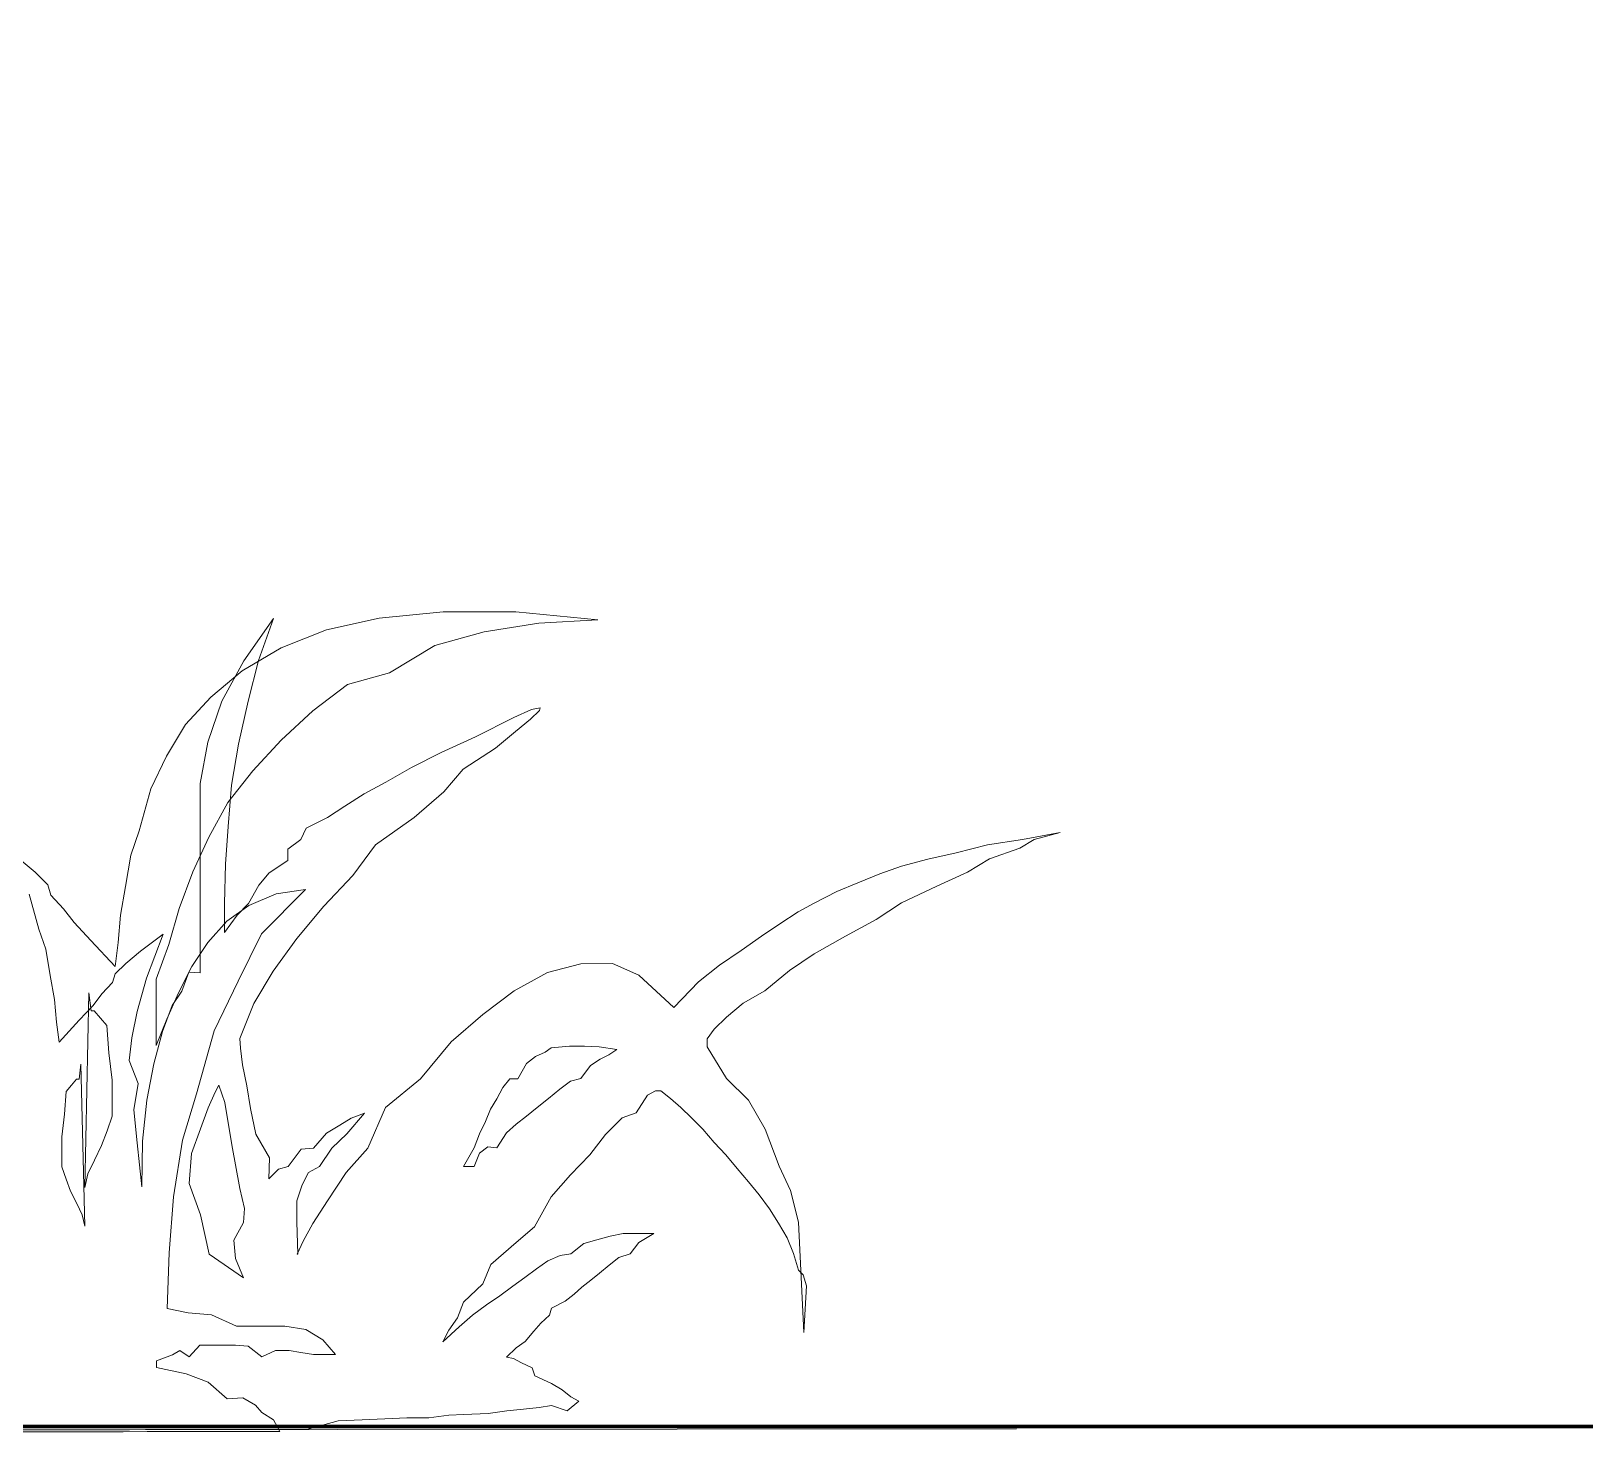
# Model space of a CAD drawing. Header units: inches. Extents: x 140 to 978, y -82 to 38.
# Drawn here: x 731.431 to 732.019, y -46.779 to -46.251 of the extents above; entities that cross this region are included whole.
import ezdxf

# ---------------------------------------------------------------- set-up
doc = ezdxf.new("R2010")
doc.units = ezdxf.units.IN
doc.header["$MEASUREMENT"] = 0
doc.layers.add('UNSAAC-AREA VERDE', color=94, linetype='Continuous', lineweight=0)
doc.layers.add('UNSAAC-VARIOS', color=30, linetype='Continuous', lineweight=0)

# ---------------------------------------------------------------- blocks, each defined once
blk = doc.blocks.new('unsaac area verde 2')
at = {"layer": 'UNSAAC-AREA VERDE'}
for p, q in [((1477.2247, 42.2612), (1477.1628, 42.2549)), ((1477.2247, 42.2612), (1477.1628, 42.2549)), ((1477.2795, 42.2612), (1477.2247, 42.2612)), ((1477.2795, 42.2612), (1477.2247, 42.2612)), ((1477.3278, 42.2565), (1477.2795, 42.2612)), ((1477.3278, 42.2565), (1477.2795, 42.2612)), ((1477.1628, 42.2549), (1477.2073, 42.2525)), ((1477.1628, 42.2549), (1477.2073, 42.2525)), ((1477.2073, 42.2525), (1477.2486, 42.2461)), ((1477.2073, 42.2525), (1477.2486, 42.2461)), ((1477.3676, 42.2477), (1477.3278, 42.2565)), ((1477.3676, 42.2477), (1477.3278, 42.2565)), ((1477.4017, 42.2342), (1477.3676, 42.2477)), ((1477.4017, 42.2342), (1477.3676, 42.2477)), ((1477.4187, 42.2245), (1477.4074, 42.2562)), ((1477.4074, 42.2562), (1477.4299, 42.2244)), ((1477.4187, 42.2245), (1477.4074, 42.2562)), ((1477.4074, 42.2562), (1477.4299, 42.2244)), ((1477.2486, 42.2461), (1477.2859, 42.2358)), ((1477.2486, 42.2461), (1477.2859, 42.2358)), ((1477.2859, 42.2358), (1477.32, 42.2152)), ((1477.2859, 42.2358), (1477.32, 42.2152)), ((1477.431, 42.2168), (1477.4017, 42.2342)), ((1477.431, 42.2168), (1477.4017, 42.2342)), ((1477.4267, 42.194), (1477.4187, 42.2245)), ((1477.4267, 42.194), (1477.4187, 42.2245)), ((1477.4299, 42.2244), (1477.4465, 42.194)), ((1477.4299, 42.2244), (1477.4465, 42.194)), ((1477.32, 42.2152), (1477.3517, 42.2064)), ((1477.32, 42.2152), (1477.3517, 42.2064)), ((1477.4548, 42.197), (1477.431, 42.2168)), ((1477.4548, 42.197), (1477.431, 42.2168)), ((1477.3517, 42.2064), (1477.3779, 42.1866)), ((1477.3517, 42.2064), (1477.3779, 42.1866)), ((1477.207, 42.1867), (1477.2064, 42.1887)), ((1477.2064, 42.1887), (1477.2129, 42.1874)), ((1477.207, 42.1867), (1477.2064, 42.1887)), ((1477.2064, 42.1887), (1477.2129, 42.1874)), ((1477.2129, 42.1874), (1477.2262, 42.1814)), ((1477.2129, 42.1874), (1477.2262, 42.1814)), ((1477.4339, 42.1616), (1477.4267, 42.194)), ((1477.4339, 42.1616), (1477.4267, 42.194)), ((1477.4465, 42.194), (1477.4571, 42.1629)), ((1477.4465, 42.194), (1477.4571, 42.1629)), ((1477.4739, 42.1763), (1477.4548, 42.197)), ((1477.4739, 42.1763), (1477.4548, 42.197)), ((1477.2136, 42.1801), (1477.207, 42.1867)), ((1477.2136, 42.1801), (1477.207, 42.1867)), ((1477.2249, 42.1709), (1477.2136, 42.1801)), ((1477.2249, 42.1709), (1477.2136, 42.1801)), ((1477.2262, 42.1814), (1477.2553, 42.1669)), ((1477.2262, 42.1814), (1477.2553, 42.1669)), ((1477.3779, 42.1866), (1477.4017, 42.1645)), ((1477.3779, 42.1866), (1477.4017, 42.1645)), ((1477.4883, 42.1525), (1477.4739, 42.1763)), ((1477.4883, 42.1525), (1477.4739, 42.1763)), ((1477.2401, 42.1583), (1477.2249, 42.1709)), ((1477.2401, 42.1583), (1477.2249, 42.1709)), ((1477.2553, 42.1669), (1477.2811, 42.155)), ((1477.2553, 42.1669), (1477.2811, 42.155)), ((1477.4017, 42.1645), (1477.4232, 42.1414)), ((1477.4017, 42.1645), (1477.4232, 42.1414)), ((1477.2646, 42.1425), (1477.2401, 42.1583)), ((1477.2646, 42.1425), (1477.2401, 42.1583)), ((1477.2811, 42.155), (1477.3036, 42.1437)), ((1477.2811, 42.155), (1477.3036, 42.1437)), ((1477.4392, 42.1305), (1477.4339, 42.1616)), ((1477.4392, 42.1305), (1477.4339, 42.1616)), ((1477.4571, 42.1629), (1477.463, 42.1318)), ((1477.4571, 42.1629), (1477.463, 42.1318)), ((1477.5002, 42.1279), (1477.4883, 42.1525)), ((1477.5002, 42.1279), (1477.4883, 42.1525)), ((1477.2791, 42.1253), (1477.2646, 42.1425)), ((1477.2791, 42.1253), (1477.2646, 42.1425)), ((1477.3036, 42.1437), (1477.3228, 42.1326)), ((1477.3036, 42.1437), (1477.3228, 42.1326)), ((1477.4232, 42.1414), (1477.4421, 42.1176)), ((1477.4232, 42.1414), (1477.4421, 42.1176)), ((1477.3228, 42.1326), (1477.3393, 42.1239)), ((1477.3228, 42.1326), (1477.3393, 42.1239)), ((1477.4418, 42.0995), (1477.4392, 42.1305)), ((1477.4418, 42.0995), (1477.4392, 42.1305)), ((1477.463, 42.1318), (1477.463, 42.0995)), ((1477.463, 42.1318), (1477.463, 42.0995)), ((1477.3016, 42.1061), (1477.2791, 42.1253)), ((1477.3016, 42.1061), (1477.2791, 42.1253)), ((1477.3393, 42.1239), (1477.3539, 42.1146)), ((1477.3393, 42.1239), (1477.3539, 42.1146)), ((1477.4421, 42.1176), (1477.4565, 42.0914)), ((1477.4421, 42.1176), (1477.4565, 42.0914)), ((1477.5089, 42.0961), (1477.5002, 42.1279)), ((1477.5089, 42.0961), (1477.5002, 42.1279)), ((1477.3307, 42.0855), (1477.3016, 42.1061)), ((1477.3307, 42.0855), (1477.3016, 42.1061)), ((1477.3539, 42.1146), (1477.367, 42.1061)), ((1477.3539, 42.1146), (1477.367, 42.1061)), ((1477.367, 42.1061), (1477.383, 42.0981)), ((1477.367, 42.1061), (1477.383, 42.0981)), ((1476.834, 42.0889), (1476.8142, 42.0941)), ((1476.8142, 42.0941), (1476.8426, 42.0889)), ((1476.834, 42.0889), (1476.8142, 42.0941)), ((1476.8142, 42.0941), (1476.8426, 42.0889)), ((1477.383, 42.0981), (1477.3869, 42.0896)), ((1477.383, 42.0981), (1477.3869, 42.0896)), ((1477.4438, 42.071), (1477.4418, 42.0995)), ((1477.4438, 42.071), (1477.4418, 42.0995)), ((1477.463, 42.0995), (1477.463, 42.0664)), ((1477.463, 42.0995), (1477.463, 42.0664)), ((1477.5152, 42.0779), (1477.5089, 42.0961)), ((1477.5152, 42.0779), (1477.5089, 42.0961)), ((1476.8446, 42.0823), (1476.834, 42.0889)), ((1476.8446, 42.0823), (1476.834, 42.0889)), ((1476.8426, 42.0889), (1476.8691, 42.0849)), ((1476.8426, 42.0889), (1476.8691, 42.0849)), ((1476.8677, 42.0743), (1476.8446, 42.0823)), ((1476.8677, 42.0743), (1476.8446, 42.0823)), ((1476.8691, 42.0849), (1476.8928, 42.079)), ((1476.8691, 42.0849), (1476.8928, 42.079)), ((1477.3479, 42.0624), (1477.3307, 42.0855)), ((1477.3479, 42.0624), (1477.3307, 42.0855)), ((1477.3869, 42.0896), (1477.3969, 42.0822)), ((1477.3869, 42.0896), (1477.3969, 42.0822)), ((1477.3969, 42.0822), (1477.3969, 42.0736)), ((1477.3969, 42.0822), (1477.3969, 42.0736)), ((1477.4565, 42.0914), (1477.4684, 42.0652)), ((1477.4565, 42.0914), (1477.4684, 42.0652)), ((1476.8843, 42.0644), (1476.8677, 42.0743)), ((1476.8843, 42.0644), (1476.8677, 42.0743)), ((1476.8928, 42.079), (1476.914, 42.0743)), ((1476.8928, 42.079), (1476.914, 42.0743)), ((1476.914, 42.0743), (1476.9339, 42.069)), ((1476.914, 42.0743), (1476.9339, 42.069)), ((1477.3969, 42.0736), (1477.4108, 42.0644)), ((1477.3969, 42.0736), (1477.4108, 42.0644)), ((1477.4446, 42.0412), (1477.4438, 42.071)), ((1477.4446, 42.0412), (1477.4438, 42.071)), ((1477.5192, 42.0541), (1477.5152, 42.0779)), ((1477.5192, 42.0541), (1477.5152, 42.0779)), ((1477.601, 42.0763), (1477.5875, 42.0652)), ((1477.601, 42.0763), (1477.5875, 42.0652)), ((1476.9074, 42.0538), (1476.8843, 42.0644)), ((1476.9074, 42.0538), (1476.8843, 42.0644)), ((1476.9339, 42.069), (1476.9504, 42.0631)), ((1476.9339, 42.069), (1476.9504, 42.0631)), ((1476.9504, 42.0631), (1476.9669, 42.0565)), ((1476.9504, 42.0631), (1476.9669, 42.0565)), ((1477.3697, 42.0392), (1477.3479, 42.0624)), ((1477.3697, 42.0392), (1477.3479, 42.0624)), ((1477.4108, 42.0644), (1477.4187, 42.0551)), ((1477.4108, 42.0644), (1477.4187, 42.0551)), ((1477.463, 42.0664), (1477.463, 42.032)), ((1477.463, 42.0664), (1477.463, 42.032)), ((1477.4684, 42.0652), (1477.4787, 42.0375)), ((1477.4684, 42.0652), (1477.4787, 42.0375)), ((1477.5875, 42.0652), (1477.5779, 42.0556)), ((1477.5875, 42.0652), (1477.5779, 42.0556)), ((1476.9339, 42.0412), (1476.9074, 42.0538)), ((1476.9339, 42.0412), (1476.9074, 42.0538)), ((1476.9669, 42.0565), (1476.9827, 42.0498)), ((1476.9669, 42.0565), (1476.9827, 42.0498)), ((1476.9827, 42.0498), (1477, 42.0412)), ((1476.9827, 42.0498), (1477, 42.0412)), ((1477.4057, 42.0485), (1477.3835, 42.0517)), ((1477.3835, 42.0517), (1477.4168, 42.0184)), ((1477.4057, 42.0485), (1477.3835, 42.0517)), ((1477.3835, 42.0517), (1477.4168, 42.0184)), ((1477.4263, 42.0398), (1477.4057, 42.0485)), ((1477.4263, 42.0398), (1477.4057, 42.0485)), ((1477.4187, 42.0551), (1477.4266, 42.0412)), ((1477.4187, 42.0551), (1477.4266, 42.0412)), ((1477.5231, 42.0326), (1477.5192, 42.0541)), ((1477.5231, 42.0326), (1477.5192, 42.0541)), ((1477.5756, 42.0477), (1477.566, 42.0375)), ((1477.5756, 42.0477), (1477.566, 42.0375)), ((1477.5779, 42.0556), (1477.5756, 42.0477)), ((1477.5779, 42.0556), (1477.5756, 42.0477)), ((1477.5847, 42.022), (1477.592, 42.0485)), ((1477.5847, 42.022), (1477.592, 42.0485)), ((1476.9531, 42.0287), (1476.9339, 42.0412)), ((1476.9531, 42.0287), (1476.9339, 42.0412)), ((1477, 42.0412), (1477.0119, 42.0346)), ((1477, 42.0412), (1477.0119, 42.0346)), ((1477.0119, 42.0346), (1477.0258, 42.0254)), ((1477.0119, 42.0346), (1477.0258, 42.0254)), ((1477.3902, 42.0148), (1477.3697, 42.0392)), ((1477.3902, 42.0148), (1477.3697, 42.0392)), ((1477.4429, 42.0279), (1477.4263, 42.0398)), ((1477.4429, 42.0279), (1477.4263, 42.0398)), ((1477.4266, 42.0412), (1477.4352, 42.0326)), ((1477.4266, 42.0412), (1477.4352, 42.0326)), ((1477.4446, 42.0195), (1477.4446, 42.0412)), ((1477.4446, 42.0195), (1477.4446, 42.0412)), ((1477.4787, 42.0375), (1477.4866, 42.0105)), ((1477.4787, 42.0375), (1477.4866, 42.0105)), ((1477.566, 42.0375), (1477.5581, 42.0271)), ((1477.566, 42.0375), (1477.5581, 42.0271)), ((1476.9762, 42.0161), (1476.9531, 42.0287)), ((1476.9762, 42.0161), (1476.9531, 42.0287)), ((1477.0258, 42.0254), (1477.0397, 42.0161)), ((1477.0258, 42.0254), (1477.0397, 42.0161)), ((1477.4352, 42.0326), (1477.4446, 42.0195)), ((1477.4352, 42.0326), (1477.4446, 42.0195)), ((1477.4573, 42.012), (1477.4429, 42.0279)), ((1477.4573, 42.012), (1477.4429, 42.0279)), ((1477.463, 42.032), (1477.463, 41.989)), ((1477.463, 42.032), (1477.463, 41.989)), ((1477.5248, 42.012), (1477.5231, 42.0326)), ((1477.5248, 42.012), (1477.5231, 42.0326)), ((1477.5581, 42.0271), (1477.5454, 42.0136)), ((1477.5581, 42.0271), (1477.5454, 42.0136)), ((1477, 42.0029), (1476.9762, 42.0161)), ((1477, 42.0029), (1476.9762, 42.0161)), ((1477.0397, 42.0161), (1477.0549, 42.0055)), ((1477.0397, 42.0161), (1477.0549, 42.0055)), ((1477.4081, 41.9903), (1477.3902, 42.0148)), ((1477.4081, 41.9903), (1477.3902, 42.0148)), ((1477.4168, 42.0184), (1477.4343, 41.9827)), ((1477.4168, 42.0184), (1477.4343, 41.9827)), ((1477.4692, 41.9937), (1477.4573, 42.012)), ((1477.4692, 41.9937), (1477.4573, 42.012)), ((1477.5034, 41.985), (1477.4908, 42.0181)), ((1477.4908, 42.0181), (1477.508, 42.0055)), ((1477.5034, 41.985), (1477.4908, 42.0181)), ((1477.4908, 42.0181), (1477.508, 42.0055)), ((1477.5271, 41.9938), (1477.5248, 42.012)), ((1477.5271, 41.9938), (1477.5248, 42.012)), ((1477.5454, 42.0136), (1477.5271, 41.9938)), ((1477.5454, 42.0136), (1477.5271, 41.9938)), ((1477.5794, 42.0069), (1477.5847, 42.022)), ((1477.5794, 42.0069), (1477.5847, 42.022)), ((1477.0185, 41.9903), (1477, 42.0029)), ((1477.0185, 41.9903), (1477, 42.0029)), ((1477.0549, 42.0055), (1477.0714, 41.9943)), ((1477.0549, 42.0055), (1477.0714, 41.9943)), ((1477.4866, 42.0105), (1477.4962, 41.9842)), ((1477.4866, 42.0105), (1477.4962, 41.9842)), ((1477.508, 42.0055), (1477.5192, 41.9962)), ((1477.508, 42.0055), (1477.5192, 41.9962)), ((1477.5761, 41.9871), (1477.5794, 42.0069)), ((1477.5761, 41.9871), (1477.5794, 42.0069)), ((1477.0371, 41.9751), (1477.0185, 41.9903)), ((1477.0371, 41.9751), (1477.0185, 41.9903)), ((1477.0714, 41.9943), (1477.0873, 41.9817)), ((1477.0714, 41.9943), (1477.0873, 41.9817)), ((1477.1323, 41.987), (1477.1521, 41.9956)), ((1477.1323, 41.987), (1477.1521, 41.9956)), ((1477.1521, 41.9956), (1477.1759, 41.9956)), ((1477.1521, 41.9956), (1477.1759, 41.9956)), ((1477.1759, 41.9956), (1477.2011, 41.989)), ((1477.1759, 41.9956), (1477.2011, 41.989)), ((1477.2011, 41.989), (1477.2262, 41.9751)), ((1477.2011, 41.989), (1477.2262, 41.9751)), ((1477.4227, 41.9658), (1477.4081, 41.9903)), ((1477.4227, 41.9658), (1477.4081, 41.9903)), ((1477.463, 41.989), (1477.4716, 41.9896)), ((1477.463, 41.989), (1477.4716, 41.9896)), ((1477.4795, 41.9739), (1477.4692, 41.9937)), ((1477.4795, 41.9739), (1477.4692, 41.9937)), ((1477.4716, 41.9896), (1477.477, 41.9751)), ((1477.4716, 41.9896), (1477.477, 41.9751)), ((1477.5192, 41.9962), (1477.5272, 41.9883)), ((1477.5192, 41.9962), (1477.5272, 41.9883)), ((1477.5272, 41.9883), (1477.5291, 41.9817)), ((1477.5272, 41.9883), (1477.5291, 41.9817)), ((1477.0873, 41.9817), (1477.1058, 41.9625)), ((1477.0873, 41.9817), (1477.1058, 41.9625)), ((1477.1058, 41.9625), (1477.1323, 41.987)), ((1477.1058, 41.9625), (1477.1323, 41.987)), ((1477.4343, 41.9827), (1477.4525, 41.9453)), ((1477.4343, 41.9827), (1477.4525, 41.9453)), ((1477.4962, 41.9842), (1477.4962, 41.9596)), ((1477.4962, 41.9842), (1477.4962, 41.9596)), ((1477.5106, 41.9599), (1477.5034, 41.985)), ((1477.5106, 41.9599), (1477.5034, 41.985)), ((1477.5291, 41.9817), (1477.5371, 41.9732)), ((1477.5291, 41.9817), (1477.5371, 41.9732)), ((1477.5729, 41.9691), (1477.5761, 41.9871)), ((1477.5729, 41.9691), (1477.5761, 41.9871)), ((1477.0536, 41.9658), (1477.0371, 41.9751)), ((1477.0536, 41.9658), (1477.0371, 41.9751)), ((1477.0662, 41.9552), (1477.0536, 41.9658)), ((1477.0662, 41.9552), (1477.0536, 41.9658)), ((1477.2262, 41.9751), (1477.25, 41.9573)), ((1477.2262, 41.9751), (1477.25, 41.9573)), ((1477.4326, 41.9408), (1477.4227, 41.9658)), ((1477.4326, 41.9408), (1477.4227, 41.9658)), ((1477.477, 41.9751), (1477.4842, 41.9645)), ((1477.477, 41.9751), (1477.4842, 41.9645)), ((1477.4883, 41.9541), (1477.4795, 41.9739)), ((1477.4883, 41.9541), (1477.4795, 41.9739)), ((1477.4842, 41.9645), (1477.4914, 41.9447)), ((1477.4842, 41.9645), (1477.4914, 41.9447)), ((1477.5371, 41.9732), (1477.5437, 41.9645)), ((1477.5371, 41.9732), (1477.5437, 41.9645)), ((1477.5437, 41.9645), (1477.5543, 41.9533)), ((1477.5437, 41.9645), (1477.5543, 41.9533)), ((1477.5454, 41.9604), (1477.547, 41.974)), ((1477.5454, 41.9604), (1477.547, 41.974)), ((1477.547, 41.974), (1477.5502, 41.8271)), ((1477.547, 41.974), (1477.5502, 41.8271)), ((1477.5715, 41.9519), (1477.5729, 41.9691)), ((1477.5715, 41.9519), (1477.5729, 41.9691)), ((1477.0754, 41.946), (1477.0662, 41.9552)), ((1477.0754, 41.946), (1477.0662, 41.9552)), ((1477.25, 41.9573), (1477.2738, 41.9367)), ((1477.25, 41.9573), (1477.2738, 41.9367)), ((1477.4962, 41.9343), (1477.4883, 41.9541)), ((1477.4962, 41.9343), (1477.4883, 41.9541)), ((1477.4962, 41.9596), (1477.4962, 41.9343)), ((1477.4962, 41.9596), (1477.4962, 41.9343)), ((1477.5147, 41.94), (1477.5106, 41.9599)), ((1477.5147, 41.94), (1477.5106, 41.9599)), ((1477.5334, 41.9493), (1477.5383, 41.9549)), ((1477.5334, 41.9493), (1477.5383, 41.9549)), ((1477.5383, 41.9549), (1477.5429, 41.9604)), ((1477.5383, 41.9549), (1477.5429, 41.9604)), ((1477.5429, 41.9604), (1477.5454, 41.9604)), ((1477.5429, 41.9604), (1477.5454, 41.9604)), ((1477.5543, 41.9533), (1477.5695, 41.9368)), ((1477.5543, 41.9533), (1477.5695, 41.9368)), ((1477.5695, 41.9368), (1477.5715, 41.9519)), ((1477.5695, 41.9368), (1477.5715, 41.9519)), ((1477.0807, 41.9387), (1477.0754, 41.946)), ((1477.0807, 41.9387), (1477.0754, 41.946)), ((1477.4332, 41.9394), (1477.4326, 41.9408)), ((1477.4332, 41.9394), (1477.4326, 41.9408)), ((1477.4525, 41.9453), (1477.466, 41.8977)), ((1477.4525, 41.9453), (1477.466, 41.8977)), ((1477.4914, 41.9447), (1477.4981, 41.9203)), ((1477.4914, 41.9447), (1477.4981, 41.9203)), ((1477.5166, 41.9228), (1477.5147, 41.94)), ((1477.5166, 41.9228), (1477.5147, 41.94)), ((1477.5319, 41.9287), (1477.5334, 41.9493)), ((1477.5319, 41.9287), (1477.5334, 41.9493)), ((1477.0662, 41.9089), (1477.0807, 41.9328)), ((1477.0662, 41.9089), (1477.0807, 41.9328)), ((1477.0807, 41.9328), (1477.0807, 41.9387)), ((1477.0807, 41.9328), (1477.0807, 41.9387)), ((1477.1621, 41.9328), (1477.1488, 41.9308)), ((1477.1621, 41.9328), (1477.1488, 41.9308)), ((1477.1488, 41.9308), (1477.1548, 41.9269)), ((1477.1488, 41.9308), (1477.1548, 41.9269)), ((1477.1733, 41.9334), (1477.1621, 41.9328)), ((1477.1733, 41.9334), (1477.1621, 41.9328)), ((1477.1845, 41.9334), (1477.1733, 41.9334)), ((1477.1845, 41.9334), (1477.1733, 41.9334)), ((1477.1984, 41.9321), (1477.1845, 41.9334)), ((1477.1984, 41.9321), (1477.1845, 41.9334)), ((1477.203, 41.9288), (1477.1984, 41.9321)), ((1477.203, 41.9288), (1477.1984, 41.9321)), ((1477.2103, 41.9255), (1477.203, 41.9288)), ((1477.2103, 41.9255), (1477.203, 41.9288)), ((1477.2738, 41.9367), (1477.2969, 41.9089)), ((1477.2738, 41.9367), (1477.2969, 41.9089)), ((1477.4313, 41.9195), (1477.4326, 41.9321)), ((1477.4313, 41.9195), (1477.4326, 41.9321)), ((1477.4326, 41.9321), (1477.4332, 41.9394)), ((1477.4326, 41.9321), (1477.4332, 41.9394)), ((1477.5295, 41.908), (1477.5319, 41.9287)), ((1477.5295, 41.908), (1477.5319, 41.9287)), ((1477.1548, 41.9269), (1477.1614, 41.9235)), ((1477.1548, 41.9269), (1477.1614, 41.9235)), ((1477.1614, 41.9235), (1477.1687, 41.9189)), ((1477.1614, 41.9235), (1477.1687, 41.9189)), ((1477.1687, 41.9189), (1477.1759, 41.9089)), ((1477.1687, 41.9189), (1477.1759, 41.9089)), ((1477.217, 41.9203), (1477.2103, 41.9255)), ((1477.217, 41.9203), (1477.2103, 41.9255)), ((1477.2236, 41.9089), (1477.217, 41.9203)), ((1477.2236, 41.9089), (1477.217, 41.9203)), ((1477.428, 41.9037), (1477.4313, 41.9195)), ((1477.428, 41.9037), (1477.4313, 41.9195)), ((1477.4981, 41.9203), (1477.5034, 41.8931)), ((1477.4981, 41.9203), (1477.5034, 41.8931)), ((1477.51, 41.9056), (1477.5166, 41.9228)), ((1477.51, 41.9056), (1477.5166, 41.9228)), ((1477.553, 41.9203), (1477.5503, 41.7979)), ((1477.553, 41.9203), (1477.5503, 41.7979)), ((1477.5543, 41.9089), (1477.553, 41.9203)), ((1477.5543, 41.9089), (1477.553, 41.9203)), ((1477.0496, 41.8924), (1477.0662, 41.9089)), ((1477.0496, 41.8924), (1477.0662, 41.9089)), ((1477.1759, 41.9089), (1477.1839, 41.907)), ((1477.1759, 41.9089), (1477.1839, 41.907)), ((1477.1839, 41.907), (1477.1918, 41.901)), ((1477.1839, 41.907), (1477.1918, 41.901)), ((1477.2295, 41.9089), (1477.2236, 41.9089)), ((1477.2295, 41.9089), (1477.2236, 41.9089)), ((1477.2348, 41.9023), (1477.2295, 41.9089)), ((1477.2348, 41.9023), (1477.2295, 41.9089)), ((1477.2969, 41.9089), (1477.3234, 41.8872)), ((1477.2969, 41.9089), (1477.3234, 41.8872)), ((1477.5133, 41.8858), (1477.51, 41.9056)), ((1477.5133, 41.8858), (1477.51, 41.9056)), ((1477.5295, 41.881), (1477.5295, 41.908)), ((1477.5295, 41.881), (1477.5295, 41.908)), ((1477.5563, 41.9089), (1477.5543, 41.9089)), ((1477.5563, 41.9089), (1477.5543, 41.9089)), ((1477.5602, 41.9044), (1477.5563, 41.9089)), ((1477.5602, 41.9044), (1477.5563, 41.9089)), ((1477.1085, 41.8937), (1477.1005, 41.8871)), ((1477.1085, 41.8937), (1477.1005, 41.8871)), ((1477.1158, 41.8997), (1477.1085, 41.8937)), ((1477.1158, 41.8997), (1477.1085, 41.8937)), ((1477.1197, 41.8997), (1477.1158, 41.8997)), ((1477.1197, 41.8997), (1477.1158, 41.8997)), ((1477.1257, 41.8964), (1477.1197, 41.8997)), ((1477.1257, 41.8964), (1477.1197, 41.8997)), ((1477.1343, 41.8831), (1477.1257, 41.8964)), ((1477.1343, 41.8831), (1477.1257, 41.8964)), ((1477.1918, 41.901), (1477.2004, 41.8938)), ((1477.1918, 41.901), (1477.2004, 41.8938)), ((1477.2004, 41.8938), (1477.209, 41.8872)), ((1477.2004, 41.8938), (1477.209, 41.8872)), ((1477.2394, 41.8938), (1477.2348, 41.9023)), ((1477.2394, 41.8938), (1477.2348, 41.9023)), ((1477.2441, 41.8858), (1477.2394, 41.8938)), ((1477.2441, 41.8858), (1477.2394, 41.8938)), ((1477.4253, 41.8865), (1477.428, 41.9037)), ((1477.4253, 41.8865), (1477.428, 41.9037)), ((1477.4491, 41.9043), (1477.4446, 41.8911)), ((1477.4491, 41.9043), (1477.4446, 41.8911)), ((1477.4518, 41.899), (1477.4491, 41.9043)), ((1477.4518, 41.899), (1477.4491, 41.9043)), ((1477.4571, 41.8872), (1477.4518, 41.899)), ((1477.4571, 41.8872), (1477.4518, 41.899)), ((1477.466, 41.8977), (1477.4764, 41.8628)), ((1477.466, 41.8977), (1477.4764, 41.8628)), ((1477.5034, 41.8931), (1477.5067, 41.862)), ((1477.5034, 41.8931), (1477.5067, 41.862)), ((1477.5643, 41.8997), (1477.5602, 41.9044)), ((1477.5643, 41.8997), (1477.5602, 41.9044)), ((1477.5655, 41.8825), (1477.5643, 41.8997)), ((1477.5655, 41.8825), (1477.5643, 41.8997)), ((1477.0371, 41.8706), (1477.0496, 41.8924)), ((1477.0371, 41.8706), (1477.0496, 41.8924)), ((1477.1005, 41.8871), (1477.0926, 41.8792)), ((1477.1005, 41.8871), (1477.0926, 41.8792)), ((1477.1449, 41.8792), (1477.1343, 41.8831)), ((1477.1449, 41.8792), (1477.1343, 41.8831)), ((1477.209, 41.8872), (1477.217, 41.8806)), ((1477.209, 41.8872), (1477.217, 41.8806)), ((1477.248, 41.8765), (1477.2441, 41.8858)), ((1477.248, 41.8765), (1477.2441, 41.8858)), ((1477.3234, 41.8872), (1477.3366, 41.8567)), ((1477.3234, 41.8872), (1477.3366, 41.8567)), ((1477.3525, 41.8673), (1477.3393, 41.8831)), ((1477.3393, 41.8831), (1477.3492, 41.8792)), ((1477.3525, 41.8673), (1477.3393, 41.8831)), ((1477.3393, 41.8831), (1477.3492, 41.8792)), ((1477.4213, 41.8673), (1477.4253, 41.8865)), ((1477.4213, 41.8673), (1477.4253, 41.8865)), ((1477.4446, 41.8911), (1477.4392, 41.8593)), ((1477.4446, 41.8911), (1477.4392, 41.8593)), ((1477.463, 41.8713), (1477.4571, 41.8872)), ((1477.463, 41.8713), (1477.4571, 41.8872)), ((1477.5106, 41.8607), (1477.5133, 41.8858)), ((1477.5106, 41.8607), (1477.5133, 41.8858)), ((1477.5675, 41.8653), (1477.5655, 41.8825)), ((1477.5675, 41.8653), (1477.5655, 41.8825)), ((1477.0265, 41.8428), (1477.0371, 41.8706)), ((1477.0265, 41.8428), (1477.0371, 41.8706)), ((1477.084, 41.8706), (1477.0754, 41.8607)), ((1477.084, 41.8706), (1477.0754, 41.8607)), ((1477.0926, 41.8792), (1477.084, 41.8706)), ((1477.0926, 41.8792), (1477.084, 41.8706)), ((1477.1574, 41.8666), (1477.1449, 41.8792)), ((1477.1574, 41.8666), (1477.1449, 41.8792)), ((1477.217, 41.8806), (1477.2249, 41.8745)), ((1477.217, 41.8806), (1477.2249, 41.8745)), ((1477.2249, 41.8745), (1477.2322, 41.868)), ((1477.2249, 41.8745), (1477.2322, 41.868)), ((1477.2526, 41.8673), (1477.248, 41.8765)), ((1477.2526, 41.8673), (1477.248, 41.8765)), ((1477.3492, 41.8792), (1477.3578, 41.8739)), ((1477.3492, 41.8792), (1477.3578, 41.8739)), ((1477.3578, 41.8739), (1477.3678, 41.868)), ((1477.3578, 41.8739), (1477.3678, 41.868)), ((1477.4696, 41.8527), (1477.463, 41.8713)), ((1477.4696, 41.8527), (1477.463, 41.8713)), ((1477.5334, 41.8699), (1477.5295, 41.881)), ((1477.5334, 41.8699), (1477.5295, 41.881)), ((1477.5375, 41.8588), (1477.5334, 41.8699)), ((1477.5375, 41.8588), (1477.5334, 41.8699)), ((1477.0754, 41.8607), (1477.0668, 41.8514)), ((1477.0754, 41.8607), (1477.0668, 41.8514)), ((1477.1693, 41.8515), (1477.1574, 41.8666)), ((1477.1693, 41.8515), (1477.1574, 41.8666)), ((1477.2322, 41.868), (1477.2394, 41.8567)), ((1477.2322, 41.868), (1477.2394, 41.8567)), ((1477.2566, 41.8567), (1477.2526, 41.8673)), ((1477.2566, 41.8567), (1477.2526, 41.8673)), ((1477.3638, 41.8567), (1477.3525, 41.8673)), ((1477.3638, 41.8567), (1477.3525, 41.8673)), ((1477.3678, 41.868), (1477.3777, 41.8567)), ((1477.3678, 41.868), (1477.3777, 41.8567)), ((1477.4108, 41.8494), (1477.4213, 41.8673)), ((1477.4108, 41.8494), (1477.4213, 41.8673)), ((1477.4392, 41.8593), (1477.4332, 41.8263)), ((1477.4392, 41.8593), (1477.4332, 41.8263)), ((1477.4764, 41.8628), (1477.4834, 41.82)), ((1477.4764, 41.8628), (1477.4834, 41.82)), ((1477.5067, 41.862), (1477.5073, 41.8276)), ((1477.5067, 41.862), (1477.5073, 41.8276)), ((1477.5073, 41.8276), (1477.5106, 41.8607)), ((1477.5073, 41.8276), (1477.5106, 41.8607)), ((1477.543, 41.8477), (1477.5375, 41.8588)), ((1477.543, 41.8477), (1477.5375, 41.8588)), ((1477.5675, 41.8428), (1477.5675, 41.8653)), ((1477.5675, 41.8428), (1477.5675, 41.8653)), ((1477.0668, 41.8514), (1477.0582, 41.8409)), ((1477.0668, 41.8514), (1477.0582, 41.8409)), ((1477.1838, 41.8362), (1477.1693, 41.8515)), ((1477.1838, 41.8362), (1477.1693, 41.8515)), ((1477.2394, 41.8567), (1477.2461, 41.8574)), ((1477.2394, 41.8567), (1477.2461, 41.8574)), ((1477.2461, 41.8574), (1477.2526, 41.8527)), ((1477.2461, 41.8574), (1477.2526, 41.8527)), ((1477.2526, 41.8527), (1477.2566, 41.8428)), ((1477.2526, 41.8527), (1477.2566, 41.8428)), ((1477.2646, 41.8428), (1477.2566, 41.8567)), ((1477.2646, 41.8428), (1477.2566, 41.8567)), ((1477.3366, 41.8567), (1477.3532, 41.8382)), ((1477.3366, 41.8567), (1477.3532, 41.8382)), ((1477.3731, 41.8428), (1477.3638, 41.8567)), ((1477.3731, 41.8428), (1477.3638, 41.8567)), ((1477.3777, 41.8567), (1477.3869, 41.856)), ((1477.3777, 41.8567), (1477.3869, 41.856)), ((1477.3869, 41.856), (1477.3969, 41.8428)), ((1477.3869, 41.856), (1477.3969, 41.8428)), ((1477.4115, 41.8335), (1477.4108, 41.8494)), ((1477.4115, 41.8335), (1477.4108, 41.8494)), ((1477.4716, 41.8302), (1477.4696, 41.8527)), ((1477.4716, 41.8302), (1477.4696, 41.8527)), ((1477.5478, 41.8374), (1477.543, 41.8477)), ((1477.5478, 41.8374), (1477.543, 41.8477)), ((1477.0179, 41.8243), (1477.0265, 41.8428)), ((1477.0179, 41.8243), (1477.0265, 41.8428)), ((1477.0582, 41.8409), (1477.0496, 41.831)), ((1477.0582, 41.8409), (1477.0496, 41.831)), ((1477.1984, 41.8197), (1477.1838, 41.8362)), ((1477.1984, 41.8197), (1477.1838, 41.8362)), ((1477.2566, 41.8428), (1477.2646, 41.8428)), ((1477.2566, 41.8428), (1477.2646, 41.8428)), ((1477.3532, 41.8382), (1477.3671, 41.817)), ((1477.3532, 41.8382), (1477.3671, 41.817)), ((1477.3816, 41.8382), (1477.3731, 41.8428)), ((1477.3816, 41.8382), (1477.3731, 41.8428)), ((1477.3863, 41.8289), (1477.3816, 41.8382)), ((1477.3863, 41.8289), (1477.3816, 41.8382)), ((1477.3969, 41.8428), (1477.4042, 41.8409)), ((1477.3969, 41.8428), (1477.4042, 41.8409)), ((1477.4042, 41.8409), (1477.4115, 41.8335)), ((1477.4042, 41.8409), (1477.4115, 41.8335)), ((1477.5502, 41.8271), (1477.5478, 41.8374)), ((1477.5502, 41.8271), (1477.5478, 41.8374)), ((1477.5643, 41.8335), (1477.5675, 41.8428)), ((1477.5643, 41.8335), (1477.5675, 41.8428)), ((1477.0119, 41.8005), (1477.0179, 41.8243)), ((1477.0119, 41.8005), (1477.0179, 41.8243)), ((1477.0496, 41.831), (1477.0417, 41.821)), ((1477.0496, 41.831), (1477.0417, 41.821)), ((1477.3902, 41.817), (1477.3863, 41.8289)), ((1477.3902, 41.817), (1477.3863, 41.8289)), ((1477.4332, 41.8263), (1477.4299, 41.8111)), ((1477.4332, 41.8263), (1477.4299, 41.8111)), ((1477.463, 41.8064), (1477.4716, 41.8302)), ((1477.463, 41.8064), (1477.4716, 41.8302)), ((1477.5563, 41.815), (1477.5609, 41.8243)), ((1477.5563, 41.815), (1477.5609, 41.8243)), ((1477.5609, 41.8243), (1477.5643, 41.8335)), ((1477.5609, 41.8243), (1477.5643, 41.8335)), ((1477.0417, 41.821), (1477.0337, 41.8104)), ((1477.0417, 41.821), (1477.0337, 41.8104)), ((1477.211, 41.7972), (1477.1984, 41.8197)), ((1477.211, 41.7972), (1477.1984, 41.8197)), ((1477.3671, 41.817), (1477.3783, 41.7998)), ((1477.3671, 41.817), (1477.3783, 41.7998)), ((1477.3902, 41.8011), (1477.3902, 41.817)), ((1477.3902, 41.8011), (1477.3902, 41.817)), ((1477.4299, 41.8111), (1477.4306, 41.8005)), ((1477.4299, 41.8111), (1477.4306, 41.8005)), ((1477.4834, 41.82), (1477.4867, 41.7778)), ((1477.4834, 41.82), (1477.4867, 41.7778)), ((1477.5523, 41.8064), (1477.5563, 41.815)), ((1477.5523, 41.8064), (1477.5563, 41.815)), ((1477.0079, 41.7171), (1477.0119, 41.8005)), ((1477.0079, 41.7171), (1477.0119, 41.8005)), ((1477.0271, 41.7998), (1477.0205, 41.7886)), ((1477.0271, 41.7998), (1477.0205, 41.7886)), ((1477.0337, 41.8104), (1477.0271, 41.7998)), ((1477.0337, 41.8104), (1477.0271, 41.7998)), ((1477.3783, 41.7998), (1477.3856, 41.7866)), ((1477.3783, 41.7998), (1477.3856, 41.7866)), ((1477.3895, 41.7767), (1477.3902, 41.8011)), ((1477.3895, 41.7767), (1477.3902, 41.8011)), ((1477.4306, 41.8005), (1477.4379, 41.7872)), ((1477.4306, 41.8005), (1477.4379, 41.7872)), ((1477.4564, 41.7767), (1477.463, 41.8064)), ((1477.4564, 41.7767), (1477.463, 41.8064)), ((1477.5503, 41.7979), (1477.5523, 41.8064)), ((1477.5503, 41.7979), (1477.5523, 41.8064)), ((1477.0205, 41.7886), (1477.0158, 41.7767)), ((1477.0205, 41.7886), (1477.0158, 41.7767)), ((1477.1323, 41.7853), (1477.121, 41.7919)), ((1477.121, 41.7919), (1477.1323, 41.7919)), ((1477.1323, 41.7853), (1477.121, 41.7919)), ((1477.121, 41.7919), (1477.1323, 41.7919)), ((1477.1323, 41.7919), (1477.1441, 41.7919)), ((1477.1323, 41.7919), (1477.1441, 41.7919)), ((1477.1441, 41.7919), (1477.1541, 41.7899)), ((1477.1441, 41.7919), (1477.1541, 41.7899)), ((1477.1541, 41.7899), (1477.164, 41.7872)), ((1477.1541, 41.7899), (1477.164, 41.7872)), ((1477.164, 41.7872), (1477.174, 41.7846)), ((1477.164, 41.7872), (1477.174, 41.7846)), ((1477.2249, 41.7853), (1477.211, 41.7972)), ((1477.2249, 41.7853), (1477.211, 41.7972)), ((1477.4379, 41.7872), (1477.4365, 41.7734)), ((1477.4379, 41.7872), (1477.4365, 41.7734)), ((1477.0158, 41.7767), (1477.0119, 41.7641)), ((1477.0158, 41.7767), (1477.0119, 41.7641)), ((1477.1389, 41.7767), (1477.1323, 41.7853)), ((1477.1389, 41.7767), (1477.1323, 41.7853)), ((1477.1475, 41.774), (1477.1389, 41.7767)), ((1477.1475, 41.774), (1477.1389, 41.7767)), ((1477.174, 41.7846), (1477.1838, 41.7767)), ((1477.174, 41.7846), (1477.1838, 41.7767)), ((1477.1838, 41.7767), (1477.1918, 41.7754)), ((1477.1838, 41.7767), (1477.1918, 41.7754)), ((1477.1918, 41.7754), (1477.2011, 41.7714)), ((1477.1918, 41.7754), (1477.2011, 41.7714)), ((1477.2441, 41.7688), (1477.2249, 41.7853)), ((1477.2441, 41.7688), (1477.2249, 41.7853)), ((1477.3856, 41.7866), (1477.3902, 41.7767)), ((1477.3856, 41.7866), (1477.3902, 41.7767)), ((1477.3902, 41.7767), (1477.3895, 41.7767)), ((1477.3902, 41.7767), (1477.3895, 41.7767)), ((1477.4306, 41.7589), (1477.4564, 41.7767)), ((1477.4306, 41.7589), (1477.4564, 41.7767)), ((1477.4867, 41.7778), (1477.4883, 41.7358)), ((1477.4867, 41.7778), (1477.4883, 41.7358)), ((1477.0119, 41.7641), (1477.0085, 41.7608)), ((1477.0119, 41.7641), (1477.0085, 41.7608)), ((1477.1548, 41.7681), (1477.1475, 41.774)), ((1477.1548, 41.7681), (1477.1475, 41.774)), ((1477.1621, 41.7622), (1477.1548, 41.7681)), ((1477.1621, 41.7622), (1477.1548, 41.7681)), ((1477.2011, 41.7714), (1477.2097, 41.7654)), ((1477.2011, 41.7714), (1477.2097, 41.7654)), ((1477.2097, 41.7654), (1477.2183, 41.7589)), ((1477.2097, 41.7654), (1477.2183, 41.7589)), ((1477.25, 41.7542), (1477.2441, 41.7688)), ((1477.25, 41.7542), (1477.2441, 41.7688)), ((1477.4365, 41.7734), (1477.4306, 41.7589)), ((1477.4365, 41.7734), (1477.4306, 41.7589)), ((1477.0085, 41.7608), (1477.006, 41.7523)), ((1477.0085, 41.7608), (1477.006, 41.7523)), ((1477.006, 41.7523), (1477.0079, 41.7171)), ((1477.006, 41.7523), (1477.0079, 41.7171)), ((1477.1687, 41.7568), (1477.1621, 41.7622)), ((1477.1687, 41.7568), (1477.1621, 41.7622)), ((1477.1753, 41.7515), (1477.1687, 41.7568)), ((1477.1753, 41.7515), (1477.1687, 41.7568)), ((1477.2183, 41.7589), (1477.2275, 41.7523)), ((1477.2183, 41.7589), (1477.2275, 41.7523)), ((1477.2275, 41.7523), (1477.2374, 41.745)), ((1477.2275, 41.7523), (1477.2374, 41.745)), ((1477.2646, 41.7403), (1477.25, 41.7542)), ((1477.2646, 41.7403), (1477.25, 41.7542)), ((1477.1812, 41.7462), (1477.1753, 41.7515)), ((1477.1812, 41.7462), (1477.1753, 41.7515)), ((1477.1879, 41.7409), (1477.1812, 41.7462)), ((1477.1879, 41.7409), (1477.1812, 41.7462)), ((1477.1984, 41.7357), (1477.1879, 41.7409)), ((1477.1984, 41.7357), (1477.1879, 41.7409)), ((1477.2374, 41.745), (1477.2473, 41.7383)), ((1477.2374, 41.745), (1477.2473, 41.7383)), ((1477.2692, 41.7284), (1477.2646, 41.7403)), ((1477.2692, 41.7284), (1477.2646, 41.7403)), ((1477.1998, 41.7304), (1477.1984, 41.7357)), ((1477.1998, 41.7304), (1477.1984, 41.7357)), ((1477.2063, 41.7244), (1477.1998, 41.7304)), ((1477.2063, 41.7244), (1477.1998, 41.7304)), ((1477.2473, 41.7383), (1477.258, 41.7304)), ((1477.2473, 41.7383), (1477.258, 41.7304)), ((1477.258, 41.7304), (1477.2679, 41.7218)), ((1477.258, 41.7304), (1477.2679, 41.7218)), ((1477.2758, 41.7192), (1477.2692, 41.7284)), ((1477.2758, 41.7192), (1477.2692, 41.7284)), ((1477.4548, 41.731), (1477.4359, 41.7223)), ((1477.4548, 41.731), (1477.4359, 41.7223)), ((1477.4724, 41.7326), (1477.4548, 41.731)), ((1477.4724, 41.7326), (1477.4548, 41.731)), ((1477.4883, 41.7358), (1477.4724, 41.7326)), ((1477.4883, 41.7358), (1477.4724, 41.7326)), ((1477.2117, 41.7185), (1477.2063, 41.7244)), ((1477.2117, 41.7185), (1477.2063, 41.7244)), ((1477.2183, 41.7105), (1477.2117, 41.7185)), ((1477.2183, 41.7105), (1477.2117, 41.7185)), ((1477.2679, 41.7218), (1477.2804, 41.7105)), ((1477.2679, 41.7218), (1477.2804, 41.7105)), ((1477.2804, 41.7105), (1477.2758, 41.7192)), ((1477.2804, 41.7105), (1477.2758, 41.7192)), ((1477.3835, 41.7199), (1477.3707, 41.712)), ((1477.3835, 41.7199), (1477.3707, 41.712)), ((1477.3994, 41.7223), (1477.3835, 41.7199)), ((1477.3994, 41.7223), (1477.3835, 41.7199)), ((1477.4168, 41.7223), (1477.3994, 41.7223)), ((1477.4168, 41.7223), (1477.3994, 41.7223)), ((1477.4359, 41.7223), (1477.4168, 41.7223)), ((1477.4359, 41.7223), (1477.4168, 41.7223)), ((1477.2249, 41.7059), (1477.2183, 41.7105)), ((1477.2249, 41.7059), (1477.2183, 41.7105)), ((1477.2322, 41.6987), (1477.2249, 41.7059)), ((1477.2322, 41.6987), (1477.2249, 41.7059)), ((1477.3707, 41.712), (1477.3613, 41.7009)), ((1477.3707, 41.712), (1477.3613, 41.7009)), ((1477.4168, 41.6993), (1477.4271, 41.7072)), ((1477.4168, 41.6993), (1477.4271, 41.7072)), ((1477.4271, 41.7072), (1477.4367, 41.708)), ((1477.4271, 41.7072), (1477.4367, 41.708)), ((1477.4367, 41.708), (1477.4469, 41.7081)), ((1477.4367, 41.708), (1477.4469, 41.7081)), ((1477.4469, 41.7081), (1477.4549, 41.7081)), ((1477.4469, 41.7081), (1477.4549, 41.7081)), ((1477.4549, 41.7081), (1477.4637, 41.708)), ((1477.4549, 41.7081), (1477.4637, 41.708)), ((1477.4637, 41.708), (1477.4716, 41.6993)), ((1477.4637, 41.708), (1477.4716, 41.6993)), ((1477.213, 41.6907), (1477.2209, 41.6946)), ((1477.213, 41.6907), (1477.2209, 41.6946)), ((1477.2209, 41.6946), (1477.2269, 41.6979)), ((1477.2209, 41.6946), (1477.2269, 41.6979)), ((1477.2269, 41.6979), (1477.2322, 41.6987)), ((1477.2269, 41.6979), (1477.2322, 41.6987)), ((1477.3613, 41.7009), (1477.3692, 41.7009)), ((1477.3613, 41.7009), (1477.3692, 41.7009)), ((1477.3692, 41.7009), (1477.3779, 41.7009)), ((1477.3692, 41.7009), (1477.3779, 41.7009)), ((1477.3779, 41.7009), (1477.3874, 41.7024)), ((1477.3779, 41.7009), (1477.3874, 41.7024)), ((1477.3874, 41.7024), (1477.3962, 41.704)), ((1477.3874, 41.7024), (1477.3962, 41.704)), ((1477.3962, 41.704), (1477.4065, 41.7041)), ((1477.3962, 41.704), (1477.4065, 41.7041)), ((1477.4065, 41.7041), (1477.4168, 41.6993)), ((1477.4065, 41.7041), (1477.4168, 41.6993)), ((1477.4716, 41.6993), (1477.4787, 41.704)), ((1477.4716, 41.6993), (1477.4787, 41.704)), ((1477.4787, 41.704), (1477.4843, 41.7009)), ((1477.4787, 41.704), (1477.4843, 41.7009)), ((1477.4843, 41.7009), (1477.4962, 41.6962)), ((1477.4843, 41.7009), (1477.4962, 41.6962)), ((1477.4962, 41.6962), (1477.4962, 41.6913)), ((1477.4962, 41.6962), (1477.4962, 41.6913)), ((1477.1984, 41.6788), (1477.211, 41.6847)), ((1477.1984, 41.6788), (1477.211, 41.6847)), ((1477.211, 41.6847), (1477.213, 41.6907)), ((1477.211, 41.6847), (1477.213, 41.6907)), ((1477.474, 41.6866), (1477.4573, 41.6803)), ((1477.474, 41.6866), (1477.4573, 41.6803)), ((1477.4962, 41.6913), (1477.474, 41.6866)), ((1477.4962, 41.6913), (1477.474, 41.6866)), ((1477.1838, 41.6689), (1477.1904, 41.6741)), ((1477.1838, 41.6689), (1477.1904, 41.6741)), ((1477.1904, 41.6741), (1477.1984, 41.6788)), ((1477.1904, 41.6741), (1477.1984, 41.6788)), ((1477.4573, 41.6803), (1477.443, 41.6675)), ((1477.4573, 41.6803), (1477.443, 41.6675)), ((1477.1779, 41.6656), (1477.1838, 41.6689)), ((1477.1779, 41.6656), (1477.1838, 41.6689)), ((1477.1865, 41.6583), (1477.1779, 41.6656)), ((1477.1865, 41.6583), (1477.1779, 41.6656)), ((1477.1984, 41.6623), (1477.1865, 41.6583)), ((1477.1984, 41.6623), (1477.1865, 41.6583)), ((1477.2077, 41.6609), (1477.1984, 41.6623)), ((1477.2077, 41.6609), (1477.1984, 41.6623)), ((1477.2196, 41.6596), (1477.2077, 41.6609)), ((1477.2196, 41.6596), (1477.2077, 41.6609)), ((1477.2322, 41.6583), (1477.2196, 41.6596)), ((1477.2322, 41.6583), (1477.2196, 41.6596)), ((1477.2461, 41.6563), (1477.2322, 41.6583)), ((1477.2461, 41.6563), (1477.2322, 41.6583)), ((1477.4216, 41.6628), (1477.4168, 41.6572)), ((1477.4216, 41.6628), (1477.4168, 41.6572)), ((1477.4311, 41.6684), (1477.4216, 41.6628)), ((1477.4311, 41.6684), (1477.4216, 41.6628)), ((1477.443, 41.6675), (1477.4311, 41.6684)), ((1477.443, 41.6675), (1477.4311, 41.6684)), ((1477.2646, 41.6556), (1477.2461, 41.6563)), ((1477.2646, 41.6556), (1477.2461, 41.6563)), ((1477.2758, 41.655), (1477.2646, 41.6556)), ((1477.2758, 41.655), (1477.2646, 41.6556)), ((1477.291, 41.653), (1477.2758, 41.655)), ((1477.291, 41.653), (1477.2758, 41.655)), ((1477.3076, 41.653), (1477.291, 41.653)), ((1477.3076, 41.653), (1477.291, 41.653)), ((1477.3241, 41.6523), (1477.3076, 41.653)), ((1477.3241, 41.6523), (1477.3076, 41.653)), ((1477.3413, 41.6517), (1477.3241, 41.6523)), ((1477.3413, 41.6517), (1477.3241, 41.6523)), ((1477.3592, 41.651), (1477.3413, 41.6517)), ((1477.3592, 41.651), (1477.3413, 41.6517)), ((1477.383, 41.6444), (1477.3592, 41.651)), ((1477.383, 41.6444), (1477.3592, 41.651)), ((1477.4081, 41.6517), (1477.4033, 41.6429)), ((1477.4081, 41.6517), (1477.4033, 41.6429)), ((1477.4168, 41.6572), (1477.4081, 41.6517)), ((1477.4168, 41.6572), (1477.4081, 41.6517)), ((1476.8477, 41.6443), (1478.5977, 41.6443)), ((1477.3969, 41.6444), (1477.383, 41.6444)), ((1477.3969, 41.6444), (1477.383, 41.6444)), ((1477.4134, 41.6444), (1477.3969, 41.6444)), ((1477.4134, 41.6444), (1477.3969, 41.6444)), ((1477.4033, 41.6429), (1477.4176, 41.6429)), ((1477.4033, 41.6429), (1477.4176, 41.6429)), ((1477.4313, 41.6444), (1477.4134, 41.6444)), ((1477.4313, 41.6444), (1477.4134, 41.6444)), ((1477.4176, 41.6429), (1477.4398, 41.6429)), ((1477.4176, 41.6429), (1477.4398, 41.6429)), ((1477.4498, 41.6444), (1477.4313, 41.6444)), ((1477.4498, 41.6444), (1477.4313, 41.6444)), ((1477.4398, 41.6429), (1477.4557, 41.6429)), ((1477.4398, 41.6429), (1477.4557, 41.6429)), ((1477.463, 41.6444), (1477.4498, 41.6444)), ((1477.463, 41.6444), (1477.4498, 41.6444)), ((1477.4557, 41.6429), (1477.466, 41.6429)), ((1477.4557, 41.6429), (1477.466, 41.6429)), ((1477.4868, 41.6444), (1477.463, 41.6444)), ((1477.4868, 41.6444), (1477.463, 41.6444)), ((1477.466, 41.6429), (1477.4835, 41.6429)), ((1477.466, 41.6429), (1477.4835, 41.6429)), ((1477.4835, 41.6429), (1477.5033, 41.6429)), ((1477.4835, 41.6429), (1477.5033, 41.6429)), ((1477.5047, 41.6444), (1477.4868, 41.6444)), ((1477.5047, 41.6444), (1477.4868, 41.6444)), ((1477.5033, 41.6429), (1477.5216, 41.6429)), ((1477.5033, 41.6429), (1477.5216, 41.6429)), ((1477.5166, 41.6444), (1477.5047, 41.6444)), ((1477.5166, 41.6444), (1477.5047, 41.6444)), ((1477.5397, 41.6444), (1477.5166, 41.6444)), ((1477.5397, 41.6444), (1477.5166, 41.6444)), ((1477.5216, 41.6429), (1477.5429, 41.6429)), ((1477.5216, 41.6429), (1477.5429, 41.6429)), ((1477.5563, 41.6444), (1477.5397, 41.6444)), ((1477.5563, 41.6444), (1477.5397, 41.6444)), ((1477.5429, 41.6429), (1477.5629, 41.6429)), ((1477.5429, 41.6429), (1477.5629, 41.6429)), ((1477.5741, 41.6444), (1477.5563, 41.6444)), ((1477.5741, 41.6444), (1477.5563, 41.6444)), ((1477.5629, 41.6429), (1477.5906, 41.6429)), ((1477.5629, 41.6429), (1477.5906, 41.6429)), ((1477.5894, 41.6444), (1477.5741, 41.6444)), ((1477.5894, 41.6444), (1477.5741, 41.6444)), ((1477.6059, 41.6444), (1477.5894, 41.6444)), ((1477.6059, 41.6444), (1477.5894, 41.6444)), ((1477.5906, 41.6429), (1477.6049, 41.6429)), ((1477.5906, 41.6429), (1477.6049, 41.6429))]:
    blk.add_line(p, q, dxfattribs=at)

msp = doc.modelspace()

# ---------------------------------------------------------------- linework, layer by layer
at = {"layer": 'UNSAAC-VARIOS', "color": 3, "lineweight": 100}
msp.add_lwpolyline([(728.76163, -45.16687), (728.76163, -46.57687), (729.96163, -46.57687), (729.96163, -46.77687), (732.0194, -46.77687)], dxfattribs=at)

# ---------------------------------------------------------------- block references
at = {"layer": 'UNSAAC-AREA VERDE', "xscale": -0.4999999999999996, "yscale": 0.4999999999999999, "zscale": 0.5, "rotation": 0.0601187016273208}
msp.add_blockref('unsaac area verde 2', (1470.24737, -66.82514), dxfattribs=at)

doc.saveas('drawing.dxf')
